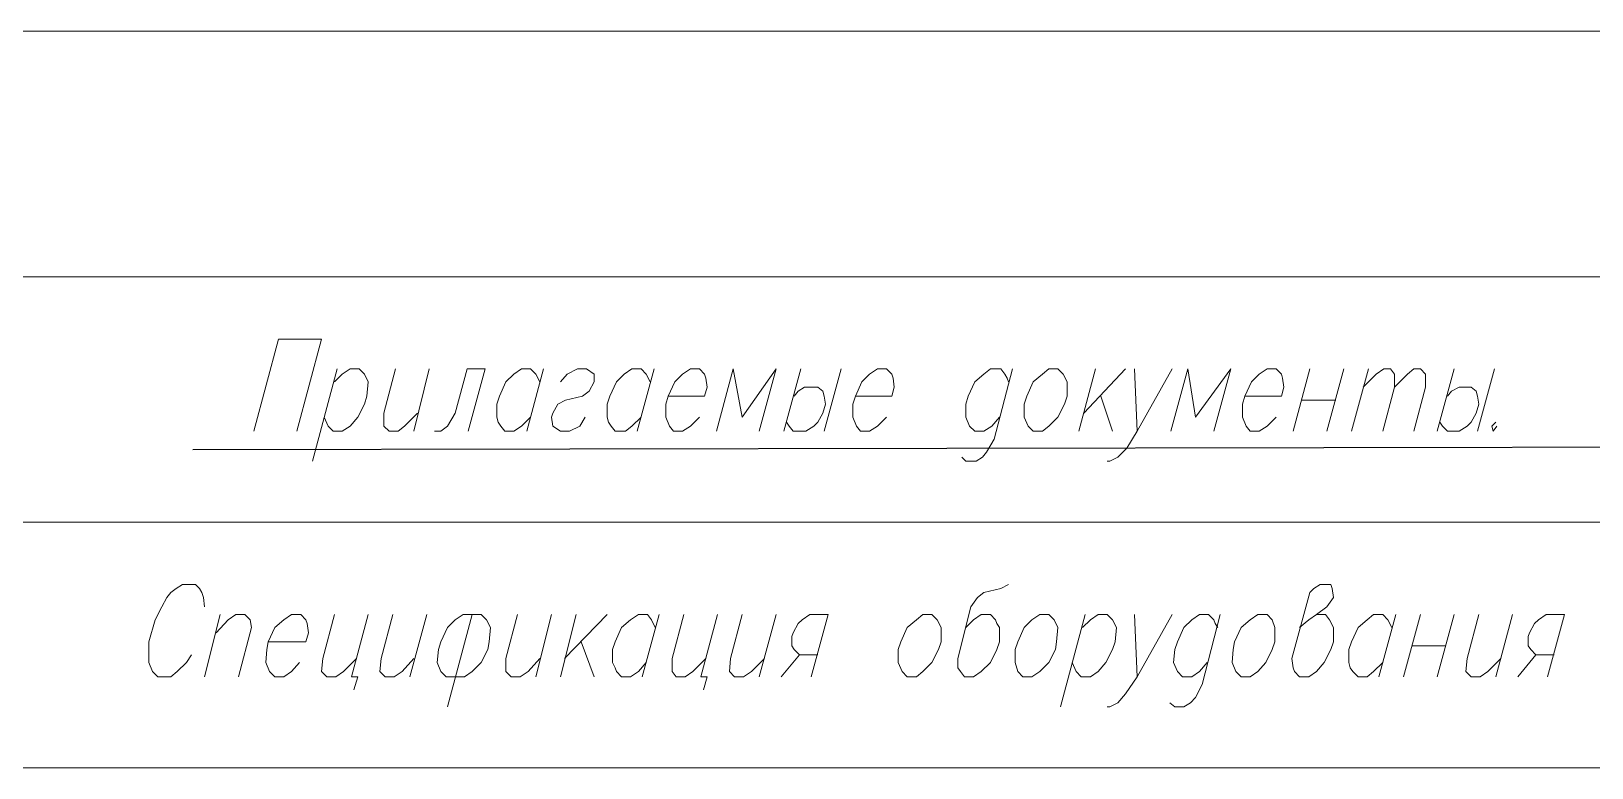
# Model space of a CAD drawing. Header units: millimetres. Extents: x 2185 to 4647, y 1259 to 2456.
# Drawn here: x 3936.73 to 3962.16, y 2339.25 to 2351.25 of the extents above; entities that cross this region are included whole.
import ezdxf

# ---------------------------------------------------------------- set-up
doc = ezdxf.new("R2010")
doc.units = ezdxf.units.MM
doc.layers.add('PDF _0', color=7, linetype='Continuous')
doc.layers.add('PDF _текст', color=7, linetype='Continuous')

msp = doc.modelspace()

# ---------------------------------------------------------------- linework, layer by layer
at = {"layer": 'PDF _0', "lineweight": 20}
for points in [[(3906.657, 2351.252), (3999.14, 2351.252)], [(3906.657, 2347.251), (3999.14, 2347.251)], [(3940.356, 2344.732), (3940.758, 2346.235), (3941.457, 2346.235), (3941.055, 2344.732)], [(3941.711, 2345.748), (3941.309, 2344.245)], [(3941.669, 2345.536), (3941.796, 2345.663), (3941.923, 2345.748), (3942.071, 2345.748), (3942.155, 2345.663), (3942.219, 2345.536), (3942.198, 2345.304), (3942.155, 2345.177), (3942.05, 2344.965), (3941.923, 2344.817), (3941.796, 2344.732), (3941.647, 2344.732), (3941.563, 2344.817), (3941.499, 2344.965)], [(3942.663, 2345.748), (3942.473, 2345.028), (3942.473, 2344.817), (3942.558, 2344.732), (3942.706, 2344.732), (3942.812, 2344.817), (3943.023, 2345.028)], [(3943.214, 2345.748), (3942.96, 2344.732)], [(3943.849, 2344.732), (3944.124, 2345.748), (3943.828, 2345.748), (3943.637, 2345.028), (3943.51, 2344.817), (3943.404, 2344.732), (3943.298, 2344.732)], [(3944.865, 2344.965), (3944.717, 2344.817), (3944.59, 2344.732), (3944.442, 2344.732), (3944.378, 2344.817), (3944.336, 2344.88), (3944.315, 2344.965), (3944.315, 2345.177), (3944.357, 2345.304), (3944.463, 2345.536), (3944.59, 2345.663), (3944.717, 2345.748), (3944.865, 2345.748), (3944.95, 2345.663), (3945.013, 2345.536)], [(3945.077, 2345.748), (3944.801, 2344.732)], [(3945.352, 2345.536), (3945.458, 2345.663), (3945.627, 2345.748), (3945.775, 2345.748), (3945.902, 2345.663), (3945.902, 2345.536), (3945.817, 2345.388), (3945.712, 2345.304), (3945.436, 2345.24), (3945.309, 2345.177), (3945.225, 2345.028), (3945.204, 2344.965), (3945.225, 2344.817), (3945.352, 2344.732), (3945.5, 2344.732), (3945.669, 2344.817), (3945.754, 2344.965)], [(3946.664, 2344.965), (3946.516, 2344.817), (3946.41, 2344.732), (3946.241, 2344.732), (3946.177, 2344.817), (3946.135, 2344.88), (3946.114, 2344.965), (3946.114, 2345.177), (3946.156, 2345.304), (3946.262, 2345.536), (3946.389, 2345.663), (3946.516, 2345.748), (3946.664, 2345.748), (3946.749, 2345.663), (3946.812, 2345.536)], [(3946.876, 2345.748), (3946.601, 2344.732)], [(3947.109, 2345.304), (3947.701, 2345.304), (3947.744, 2345.452), (3947.723, 2345.6), (3947.701, 2345.663), (3947.617, 2345.748), (3947.469, 2345.748), (3947.342, 2345.663), (3947.215, 2345.536), (3947.109, 2345.304), (3947.066, 2345.177), (3947.066, 2344.965), (3947.13, 2344.817), (3947.193, 2344.732), (3947.342, 2344.732), (3947.469, 2344.817), (3947.617, 2344.965)], [(3948.59, 2344.732), (3948.866, 2345.748), (3948.315, 2344.965), (3948.167, 2345.748), (3947.892, 2344.732)], [(3949.268, 2345.748), (3948.993, 2344.732)], [(3949.924, 2345.748), (3949.649, 2344.732)], [(3950.157, 2345.304), (3950.75, 2345.304), (3950.792, 2345.452), (3950.771, 2345.6), (3950.75, 2345.663), (3950.665, 2345.748), (3950.517, 2345.748), (3950.39, 2345.663), (3950.263, 2345.536), (3950.157, 2345.304), (3950.115, 2345.177), (3950.115, 2344.965), (3950.178, 2344.817), (3950.242, 2344.732), (3950.39, 2344.732), (3950.517, 2344.817), (3950.665, 2344.965)], [(3952.718, 2345.748), (3952.422, 2344.605), (3952.295, 2344.393), (3952.231, 2344.309), (3952.125, 2344.245), (3951.956, 2344.245), (3951.893, 2344.309)], [(3952.655, 2345.536), (3952.634, 2345.6), (3952.591, 2345.663), (3952.528, 2345.748), (3952.358, 2345.748), (3952.253, 2345.663), (3952.104, 2345.536), (3951.998, 2345.304), (3951.956, 2345.177), (3951.956, 2344.965), (3952.02, 2344.817), (3952.104, 2344.732), (3952.253, 2344.732), (3952.38, 2344.817), (3952.507, 2344.965)], [(3954.073, 2345.748), (3953.798, 2344.732)], [(3954.56, 2345.748), (3953.882, 2345.028)], [(3954.708, 2345.748), (3954.75, 2344.732), (3955.322, 2345.748)], [(3955.999, 2344.732), (3956.274, 2345.748), (3955.703, 2344.965), (3955.576, 2345.748), (3955.301, 2344.732)], [(3956.507, 2345.304), (3957.1, 2345.304), (3957.142, 2345.452), (3957.121, 2345.6), (3957.1, 2345.663), (3957.015, 2345.748), (3956.867, 2345.748), (3956.74, 2345.663), (3956.613, 2345.536), (3956.507, 2345.304), (3956.465, 2345.177), (3956.465, 2344.965), (3956.528, 2344.817), (3956.592, 2344.732), (3956.74, 2344.732), (3956.867, 2344.817), (3957.015, 2344.965)], [(3957.566, 2345.748), (3957.29, 2344.732)], [(3958.116, 2345.748), (3957.841, 2344.732)], [(3958.518, 2345.748), (3958.243, 2344.732)], [(3958.434, 2345.452), (3958.645, 2345.663), (3958.772, 2345.748), (3958.878, 2345.748), (3958.942, 2345.663), (3958.942, 2345.452), (3958.751, 2344.732)], [(3958.942, 2345.452), (3959.153, 2345.663), (3959.259, 2345.748), (3959.365, 2345.748), (3959.45, 2345.663), (3959.45, 2345.452), (3959.259, 2344.732)], [(3959.915, 2345.748), (3959.64, 2344.732)], [(3960.572, 2345.748), (3960.296, 2344.732)], [(3949.162, 2345.304), (3949.225, 2345.388), (3949.331, 2345.452), (3949.501, 2345.452), (3949.543, 2345.452), (3949.628, 2345.388), (3949.649, 2345.304), (3949.67, 2345.177), (3949.628, 2345.028), (3949.543, 2344.88), (3949.479, 2344.817), (3949.352, 2344.732), (3949.141, 2344.732), (3949.077, 2344.817), (3949.035, 2344.88)], [(3954.158, 2345.304), (3954.348, 2344.732)], [(3957.439, 2345.24), (3957.989, 2345.24)], [(3959.809, 2345.304), (3959.873, 2345.388), (3960, 2345.452), (3960.148, 2345.452), (3960.191, 2345.452), (3960.275, 2345.388), (3960.296, 2345.304), (3960.318, 2345.177), (3960.275, 2345.028), (3960.191, 2344.88), (3960.127, 2344.817), (3960, 2344.732), (3959.809, 2344.732), (3959.725, 2344.817), (3959.682, 2344.88)], [(3954.75, 2344.732), (3954.581, 2344.457), (3954.433, 2344.309), (3954.306, 2344.245), (3954.263, 2344.245)], [(3960.593, 2344.88), (3960.529, 2344.817), (3960.55, 2344.732), (3960.614, 2344.817)], [(3906.657, 2343.25), (3999.14, 2343.25)], [(3906.657, 2339.25), (3999.14, 2339.25)]]:
    msp.add_lwpolyline(points, dxfattribs=at)
msp.add_lwpolyline([(3953.311, 2345.748), (3953.459, 2345.748), (3953.544, 2345.663), (3953.607, 2345.536), (3953.607, 2345.304), (3953.565, 2345.177), (3953.459, 2344.965), (3953.311, 2344.817), (3953.205, 2344.732), (3953.057, 2344.732), (3952.972, 2344.817), (3952.909, 2344.965), (3952.909, 2345.177), (3952.951, 2345.304), (3953.057, 2345.536), (3953.205, 2345.663)], close=True, dxfattribs=at)
at = {"layer": 'PDF _0', "lineweight": 25}
msp.add_lwpolyline([(3939.361, 2344.436), (3963.937, 2344.478)], dxfattribs=at)
at = {"layer": 'PDF _текст', "lineweight": 20}
for points in [[(3939.552, 2341.874), (3939.531, 2342.023), (3939.509, 2342.107), (3939.467, 2342.171), (3939.404, 2342.234), (3939.192, 2342.234), (3939.086, 2342.171), (3939.001, 2342.107), (3938.938, 2342.023), (3938.853, 2341.874), (3938.747, 2341.663), (3938.641, 2341.303), (3938.641, 2341.091), (3938.641, 2340.964), (3938.705, 2340.816), (3938.79, 2340.731), (3939.001, 2340.731), (3939.107, 2340.816), (3939.255, 2340.964), (3939.34, 2341.091)], [(3952.655, 2342.234), (3952.528, 2342.171), (3952.253, 2342.107), (3952.147, 2342.023), (3952.041, 2341.874), (3951.829, 2341.028), (3951.829, 2340.879), (3951.871, 2340.816), (3951.935, 2340.731), (3952.083, 2340.731), (3952.21, 2340.816), (3952.358, 2340.964), (3952.464, 2341.176), (3952.507, 2341.303), (3952.507, 2341.536), (3952.464, 2341.599), (3952.443, 2341.663), (3952.358, 2341.747), (3952.21, 2341.747), (3952.083, 2341.663), (3951.956, 2341.536)], [(3957.396, 2341.536), (3957.545, 2341.663), (3957.672, 2341.747), (3957.841, 2341.874), (3957.947, 2342.023), (3957.926, 2342.171), (3957.904, 2342.234), (3957.735, 2342.234), (3957.629, 2342.171), (3957.566, 2342.107), (3957.269, 2341.028), (3957.29, 2340.879), (3957.312, 2340.816), (3957.396, 2340.731), (3957.545, 2340.731), (3957.672, 2340.816), (3957.799, 2340.964), (3957.904, 2341.176), (3957.947, 2341.303), (3957.947, 2341.536), (3957.883, 2341.663), (3957.82, 2341.747), (3957.672, 2341.747)], [(3939.806, 2341.747), (3939.552, 2340.731)], [(3939.742, 2341.451), (3939.933, 2341.663), (3940.06, 2341.747), (3940.208, 2341.747), (3940.293, 2341.663), (3940.314, 2341.536), (3940.102, 2340.731)], [(3940.589, 2341.303), (3941.203, 2341.303), (3941.245, 2341.451), (3941.224, 2341.599), (3941.203, 2341.663), (3941.118, 2341.747), (3940.97, 2341.747), (3940.843, 2341.663), (3940.695, 2341.536), (3940.589, 2341.303), (3940.568, 2341.176), (3940.547, 2340.964), (3940.61, 2340.816), (3940.695, 2340.731), (3940.843, 2340.731), (3940.97, 2340.816), (3941.097, 2340.964)], [(3941.669, 2341.747), (3941.478, 2341.028), (3941.457, 2340.816), (3941.541, 2340.731), (3941.69, 2340.731), (3941.817, 2340.816), (3942.028, 2341.028)], [(3942.219, 2341.747), (3941.944, 2340.731), (3942.05, 2340.731), (3941.986, 2340.52)], [(3942.621, 2341.747), (3942.431, 2341.028), (3942.409, 2340.816), (3942.494, 2340.731), (3942.642, 2340.731), (3942.769, 2340.816), (3942.96, 2341.028)], [(3943.171, 2341.747), (3942.896, 2340.731)], [(3943.912, 2341.747), (3943.51, 2340.244)], [(3944.653, 2341.747), (3944.463, 2341.028), (3944.463, 2340.816), (3944.547, 2340.731), (3944.696, 2340.731), (3944.823, 2340.816), (3945.013, 2341.028)], [(3945.204, 2341.747), (3944.95, 2340.731)], [(3945.606, 2341.747), (3945.352, 2340.731)], [(3946.114, 2341.747), (3945.415, 2341.028)], [(3946.749, 2340.964), (3946.622, 2340.816), (3946.495, 2340.731), (3946.347, 2340.731), (3946.262, 2340.816), (3946.241, 2340.879), (3946.198, 2340.964), (3946.198, 2341.176), (3946.241, 2341.303), (3946.347, 2341.536), (3946.495, 2341.663), (3946.622, 2341.747), (3946.77, 2341.747), (3946.833, 2341.663), (3946.897, 2341.536)], [(3946.961, 2341.747), (3946.685, 2340.731)], [(3947.363, 2341.747), (3947.172, 2341.028), (3947.172, 2340.816), (3947.236, 2340.731), (3947.384, 2340.731), (3947.511, 2340.816), (3947.723, 2341.028)], [(3947.913, 2341.747), (3947.638, 2340.731), (3947.744, 2340.731), (3947.68, 2340.52)], [(3948.315, 2341.747), (3948.125, 2341.028), (3948.104, 2340.816), (3948.188, 2340.731), (3948.336, 2340.731), (3948.463, 2340.816), (3948.675, 2341.028)], [(3948.866, 2341.747), (3948.59, 2340.731)], [(3949.437, 2340.731), (3949.712, 2341.747), (3949.416, 2341.747), (3949.289, 2341.663), (3949.225, 2341.599), (3949.141, 2341.451), (3949.12, 2341.388), (3949.12, 2341.239), (3949.162, 2341.176), (3949.247, 2341.091), (3949.543, 2341.091)], [(3953.904, 2341.747), (3953.501, 2340.244)], [(3953.861, 2341.536), (3953.988, 2341.663), (3954.115, 2341.747), (3954.263, 2341.747), (3954.348, 2341.663), (3954.412, 2341.536), (3954.39, 2341.303), (3954.348, 2341.176), (3954.242, 2340.964), (3954.115, 2340.816), (3953.988, 2340.731), (3953.84, 2340.731), (3953.755, 2340.816), (3953.692, 2340.964)], [(3954.708, 2341.747), (3954.75, 2340.731), (3955.322, 2341.747)], [(3956.105, 2341.747), (3955.809, 2340.604), (3955.703, 2340.393), (3955.618, 2340.308), (3955.512, 2340.244), (3955.364, 2340.244), (3955.28, 2340.308)], [(3956.063, 2341.536), (3956.02, 2341.599), (3955.999, 2341.663), (3955.915, 2341.747), (3955.766, 2341.747), (3955.639, 2341.663), (3955.512, 2341.536), (3955.407, 2341.303), (3955.364, 2341.176), (3955.343, 2340.964), (3955.407, 2340.816), (3955.491, 2340.731), (3955.639, 2340.731), (3955.766, 2340.816), (3955.893, 2340.964)], [(3958.751, 2340.964), (3958.603, 2340.816), (3958.497, 2340.731), (3958.349, 2340.731), (3958.264, 2340.816), (3958.222, 2340.879), (3958.201, 2340.964), (3958.201, 2341.176), (3958.243, 2341.303), (3958.349, 2341.536), (3958.497, 2341.663), (3958.603, 2341.747), (3958.751, 2341.747), (3958.836, 2341.663), (3958.899, 2341.536)], [(3958.963, 2341.747), (3958.688, 2340.731)], [(3959.365, 2341.747), (3959.09, 2340.731)], [(3959.915, 2341.747), (3959.64, 2340.731)], [(3960.318, 2341.747), (3960.127, 2341.028), (3960.106, 2340.816), (3960.191, 2340.731), (3960.339, 2340.731), (3960.466, 2340.816), (3960.677, 2341.028)], [(3960.868, 2341.747), (3960.593, 2340.731)], [(3961.439, 2340.731), (3961.715, 2341.747), (3961.418, 2341.747), (3961.291, 2341.663), (3961.228, 2341.599), (3961.143, 2341.451), (3961.122, 2341.388), (3961.122, 2341.239), (3961.164, 2341.176), (3961.249, 2341.091), (3961.545, 2341.091)], [(3945.69, 2341.303), (3945.902, 2340.731)], [(3959.238, 2341.239), (3959.767, 2341.239)], [(3948.95, 2340.731), (3949.247, 2341.091)], [(3960.953, 2340.731), (3961.249, 2341.091)], [(3954.75, 2340.731), (3954.56, 2340.456), (3954.433, 2340.308), (3954.306, 2340.244), (3954.263, 2340.244)]]:
    msp.add_lwpolyline(points, dxfattribs=at)
for points in [[(3944.06, 2341.747), (3943.764, 2341.747), (3943.637, 2341.663), (3943.51, 2341.536), (3943.404, 2341.303), (3943.362, 2341.176), (3943.341, 2340.964), (3943.404, 2340.816), (3943.489, 2340.731), (3943.785, 2340.731), (3943.912, 2340.816), (3944.06, 2340.964), (3944.166, 2341.176), (3944.187, 2341.303), (3944.209, 2341.536), (3944.145, 2341.663)], [(3951.258, 2341.747), (3951.406, 2341.747), (3951.49, 2341.663), (3951.554, 2341.536), (3951.554, 2341.303), (3951.512, 2341.176), (3951.406, 2340.964), (3951.258, 2340.816), (3951.152, 2340.731), (3951.004, 2340.731), (3950.919, 2340.816), (3950.855, 2340.964), (3950.855, 2341.176), (3950.898, 2341.303), (3951.004, 2341.536), (3951.152, 2341.663)], [(3953.163, 2341.747), (3953.311, 2341.747), (3953.396, 2341.663), (3953.459, 2341.536), (3953.438, 2341.303), (3953.417, 2341.176), (3953.311, 2340.964), (3953.163, 2340.816), (3953.036, 2340.731), (3952.888, 2340.731), (3952.803, 2340.816), (3952.761, 2340.964), (3952.761, 2341.176), (3952.803, 2341.303), (3952.909, 2341.536), (3953.036, 2341.663)], [(3956.719, 2341.747), (3956.867, 2341.747), (3956.952, 2341.663), (3956.994, 2341.536), (3956.994, 2341.303), (3956.952, 2341.176), (3956.846, 2340.964), (3956.719, 2340.816), (3956.592, 2340.731), (3956.444, 2340.731), (3956.359, 2340.816), (3956.296, 2340.964), (3956.317, 2341.176), (3956.338, 2341.303), (3956.444, 2341.536), (3956.592, 2341.663)]]:
    msp.add_lwpolyline(points, close=True, dxfattribs=at)

doc.saveas('drawing.dxf')
